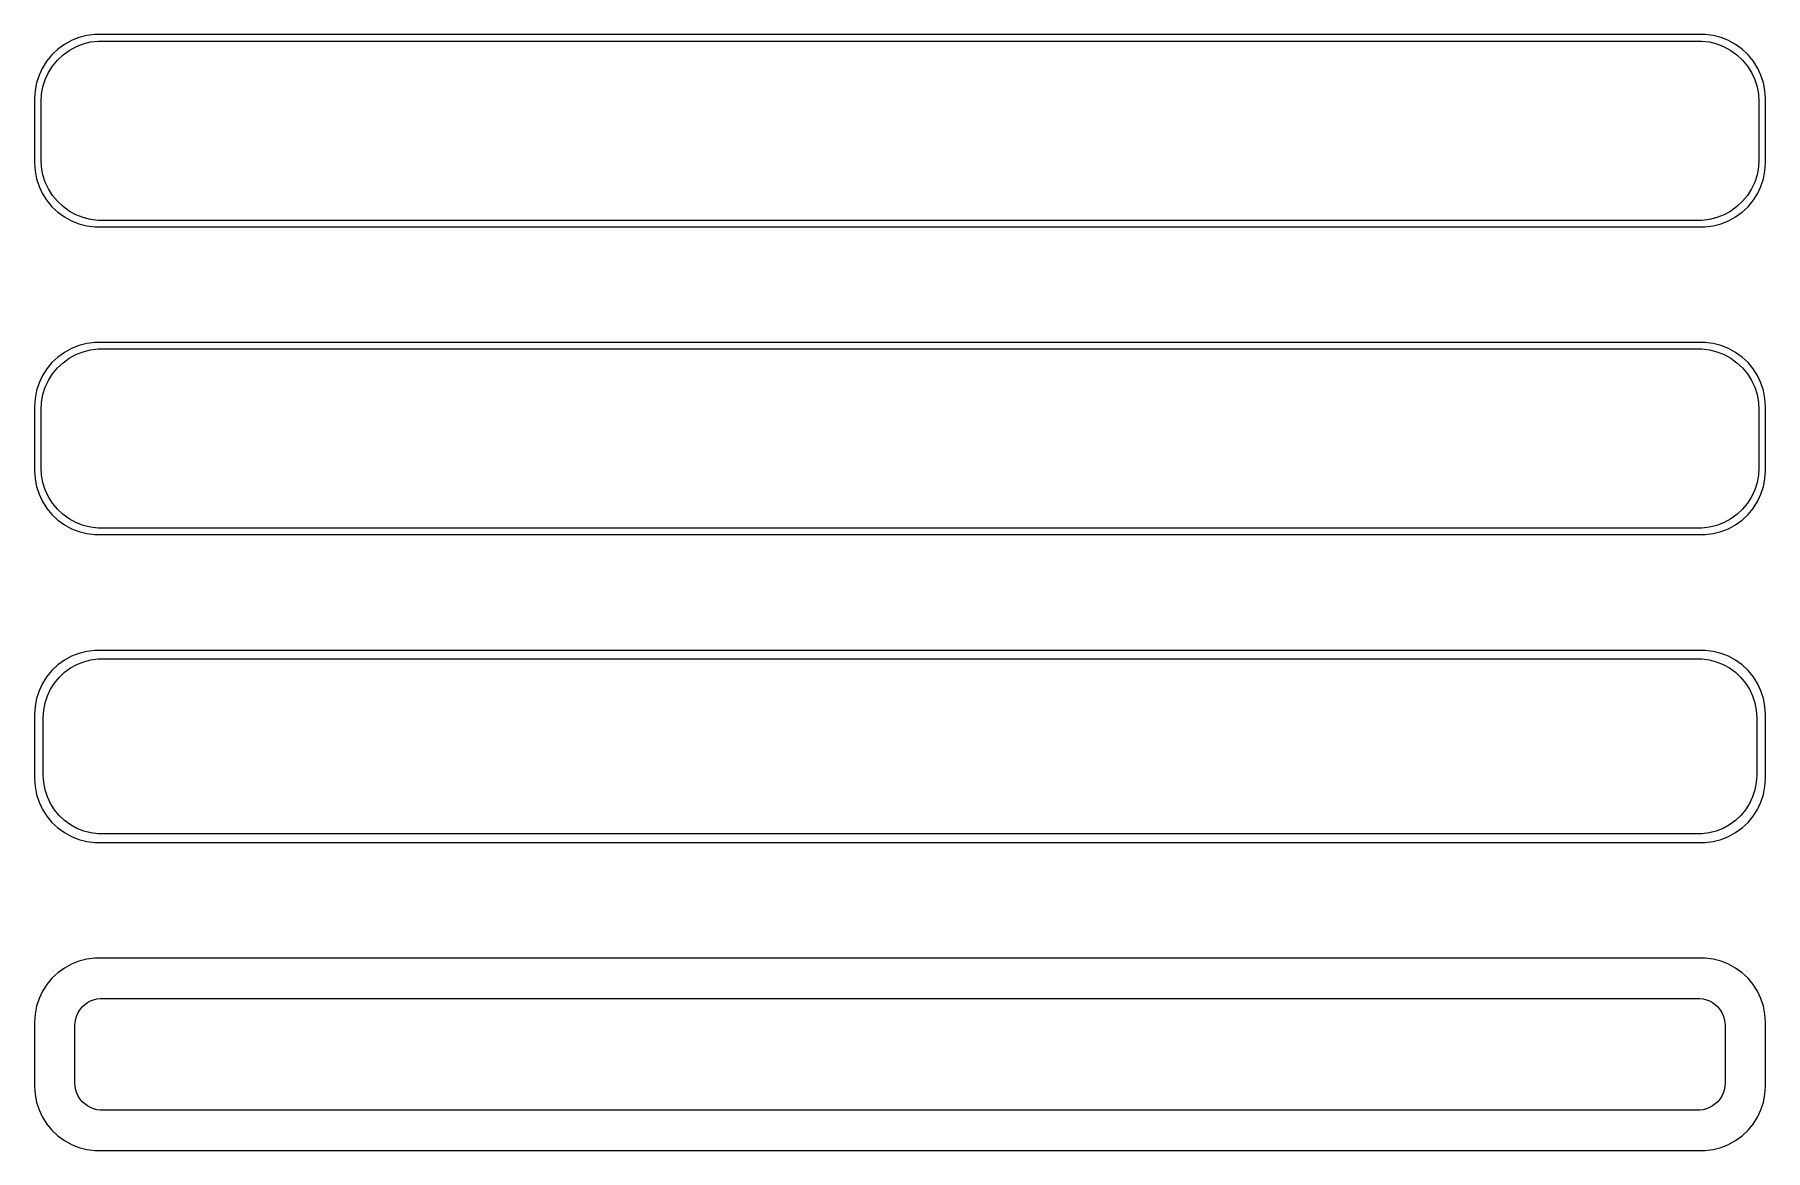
# Model space of a CAD drawing. Header units: metres. Extents: x -68 to 68, y 89 to 175.
import ezdxf

# ---------------------------------------------------------------- set-up
doc = ezdxf.new("R2010")
doc.units = ezdxf.units.M

msp = doc.modelspace()

# ---------------------------------------------------------------- linework, layer by layer
for p, q in [((-65.6871, 174.353), (-66.1448, 173.923)), ((-65.1791, 174.722), (-65.6871, 174.353)), ((-65.2778, 173.91), (-64.7952, 174.261)), ((-64.6289, 175.024), (-65.1791, 174.722)), ((-64.7952, 174.261), (-64.2724, 174.548)), ((-64.0451, 175.255), (-64.6289, 175.024)), ((-64.2724, 174.548), (-63.7178, 174.768)), ((-63.4369, 175.411), (-64.0451, 175.255)), ((-63.7178, 174.768), (-63.1401, 174.916)), ((-62.8139, 175.49), (-63.4369, 175.411)), ((-63.1401, 174.916), (-62.5482, 174.991)), ((62.8139, 175.49), (-62.8139, 175.49)), ((-62.5482, 174.991), (62.5482, 174.991)), ((62.5482, 174.991), (63.1401, 174.916)), ((63.4369, 175.411), (62.8139, 175.49)), ((63.1401, 174.916), (63.7178, 174.768)), ((64.0451, 175.255), (63.4369, 175.411)), ((63.7178, 174.768), (64.2724, 174.548)), ((64.6289, 175.024), (64.0451, 175.255)), ((64.2724, 174.548), (64.7952, 174.261)), ((65.1791, 174.722), (64.6289, 175.024)), ((64.7952, 174.261), (65.2778, 173.91)), ((65.6871, 174.353), (65.1791, 174.722)), ((66.1448, 173.923), (65.6871, 174.353)), ((-66.8815, 172.909), (-67.1489, 172.341)), ((-66.5451, 173.439), (-66.8815, 172.909)), ((-66.1448, 173.923), (-66.5451, 173.439)), ((-66.4125, 172.538), (-66.0928, 173.042)), ((-66.0928, 173.042), (-65.7126, 173.502)), ((-65.7126, 173.502), (-65.2778, 173.91)), ((65.2778, 173.91), (65.7126, 173.502)), ((65.7126, 173.502), (66.0928, 173.042)), ((66.0928, 173.042), (66.4125, 172.538)), ((66.5451, 173.439), (66.1448, 173.923)), ((66.8815, 172.909), (66.5451, 173.439)), ((67.1489, 172.341), (66.8815, 172.909)), ((-67.3429, 171.743), (-67.4606, 171.127)), ((-67.1489, 172.341), (-67.3429, 171.743)), ((-66.8508, 171.431), (-66.6664, 171.999)), ((-66.6664, 171.999), (-66.4125, 172.538)), ((66.4125, 172.538), (66.6664, 171.999)), ((66.6664, 171.999), (66.8508, 171.431)), ((67.3429, 171.743), (67.1489, 172.341)), ((67.4606, 171.127), (67.3429, 171.743)), ((-67.4606, 171.127), (-67.5, 170.5)), ((-67.5, 170.5), (-67.5, 165.5)), ((-67, 170.25), (-66.9625, 170.845)), ((-67, 165.75), (-67, 170.25)), ((-66.9625, 170.845), (-66.8508, 171.431)), ((66.8508, 171.431), (66.9625, 170.845)), ((66.9625, 170.845), (67, 170.25)), ((67, 170.25), (67, 165.75)), ((67.5, 170.5), (67.4606, 171.127)), ((67.5, 165.5), (67.5, 170.5)), ((-67.5, 165.5), (-67.4606, 164.873)), ((-67.4606, 164.873), (-67.3429, 164.257)), ((-66.9625, 165.155), (-67, 165.75)), ((-66.8508, 164.569), (-66.9625, 165.155)), ((66.9625, 165.155), (66.8508, 164.569)), ((67, 165.75), (66.9625, 165.155)), ((67.3429, 164.257), (67.4606, 164.873)), ((67.4606, 164.873), (67.5, 165.5)), ((-67.3429, 164.257), (-67.1489, 163.659)), ((-67.1489, 163.659), (-66.8815, 163.091)), ((-66.6664, 164.001), (-66.8508, 164.569)), ((-66.4125, 163.462), (-66.6664, 164.001)), ((-66.0928, 162.958), (-66.4125, 163.462)), ((66.4125, 163.462), (66.0928, 162.958)), ((66.6664, 164.001), (66.4125, 163.462)), ((66.8508, 164.569), (66.6664, 164.001)), ((66.8815, 163.091), (67.1489, 163.659)), ((67.1489, 163.659), (67.3429, 164.257)), ((-66.8815, 163.091), (-66.5451, 162.561)), ((-66.5451, 162.561), (-66.1448, 162.077)), ((-66.1448, 162.077), (-65.6871, 161.647)), ((-65.7126, 162.498), (-66.0928, 162.958)), ((-65.2778, 162.09), (-65.7126, 162.498)), ((-64.7952, 161.739), (-65.2778, 162.09)), ((65.2778, 162.09), (64.7952, 161.739)), ((65.7126, 162.498), (65.2778, 162.09)), ((65.6871, 161.647), (66.1448, 162.077)), ((66.0928, 162.958), (65.7126, 162.498)), ((66.1448, 162.077), (66.5451, 162.561)), ((66.5451, 162.561), (66.8815, 163.091)), ((-65.6871, 161.647), (-65.1791, 161.278)), ((-65.1791, 161.278), (-64.6289, 160.976)), ((-64.2724, 161.452), (-64.7952, 161.739)), ((-64.6289, 160.976), (-64.0451, 160.745)), ((-63.7178, 161.232), (-64.2724, 161.452)), ((-64.0451, 160.745), (-63.4369, 160.589)), ((-63.1401, 161.084), (-63.7178, 161.232)), ((-62.5482, 161.009), (-63.1401, 161.084)), ((62.5482, 161.009), (-62.5482, 161.009)), ((63.1401, 161.084), (62.5482, 161.009)), ((63.7178, 161.232), (63.1401, 161.084)), ((63.4369, 160.589), (64.0451, 160.745)), ((64.2724, 161.452), (63.7178, 161.232)), ((64.0451, 160.745), (64.6289, 160.976)), ((64.7952, 161.739), (64.2724, 161.452)), ((64.6289, 160.976), (65.1791, 161.278)), ((65.1791, 161.278), (65.6871, 161.647)), ((-63.4369, 160.589), (-62.8139, 160.51)), ((-62.8139, 160.51), (62.8139, 160.51)), ((62.8139, 160.51), (63.4369, 160.589)), ((-64.0451, 151.255), (-64.6289, 151.024)), ((-63.4369, 151.411), (-64.0451, 151.255)), ((-62.8139, 151.49), (-63.4369, 151.411)), ((62.8139, 151.49), (-62.8139, 151.49)), ((63.4369, 151.411), (62.8139, 151.49)), ((64.0451, 151.255), (63.4369, 151.411)), ((64.6289, 151.024), (64.0451, 151.255)), ((-66.1448, 149.923), (-66.5451, 149.439)), ((-65.6871, 150.353), (-66.1448, 149.923)), ((-65.7126, 149.502), (-65.2778, 149.91)), ((-65.1791, 150.722), (-65.6871, 150.353)), ((-65.2778, 149.91), (-64.7952, 150.261)), ((-64.6289, 151.024), (-65.1791, 150.722)), ((-64.7952, 150.261), (-64.2724, 150.548)), ((-64.2724, 150.548), (-63.7178, 150.768)), ((-63.7178, 150.768), (-63.1401, 150.916)), ((-63.1401, 150.916), (-62.5482, 150.991)), ((-62.5482, 150.991), (62.5482, 150.991)), ((62.5482, 150.991), (63.1401, 150.916)), ((63.1401, 150.916), (63.7178, 150.768)), ((63.7178, 150.768), (64.2724, 150.548)), ((64.2724, 150.548), (64.7952, 150.261)), ((65.1791, 150.722), (64.6289, 151.024)), ((64.7952, 150.261), (65.2778, 149.91)), ((65.6871, 150.353), (65.1791, 150.722)), ((65.2778, 149.91), (65.7126, 149.502)), ((66.1448, 149.923), (65.6871, 150.353)), ((66.5451, 149.439), (66.1448, 149.923)), ((-66.8815, 148.909), (-67.1489, 148.341)), ((-66.5451, 149.439), (-66.8815, 148.909)), ((-66.6664, 147.999), (-66.4125, 148.538)), ((-66.4125, 148.538), (-66.0928, 149.042)), ((-66.0928, 149.042), (-65.7126, 149.502)), ((65.7126, 149.502), (66.0928, 149.042)), ((66.0928, 149.042), (66.4125, 148.538)), ((66.4125, 148.538), (66.6664, 147.999)), ((66.8815, 148.909), (66.5451, 149.439)), ((67.1489, 148.341), (66.8815, 148.909)), ((-67.3429, 147.743), (-67.4606, 147.127)), ((-67.1489, 148.341), (-67.3429, 147.743)), ((-66.9625, 146.845), (-66.8508, 147.431)), ((-66.8508, 147.431), (-66.6664, 147.999)), ((66.6664, 147.999), (66.8508, 147.431)), ((66.8508, 147.431), (66.9625, 146.845)), ((67.3429, 147.743), (67.1489, 148.341)), ((67.4606, 147.127), (67.3429, 147.743)), ((-67.4606, 147.127), (-67.5, 146.5)), ((-67.5, 146.5), (-67.5, 141.5)), ((-67, 146.25), (-66.9625, 146.845)), ((-67, 141.75), (-67, 146.25)), ((66.9625, 146.845), (67, 146.25)), ((67, 146.25), (67, 141.75)), ((67.5, 146.5), (67.4606, 147.127)), ((67.5, 141.5), (67.5, 146.5)), ((-66.9625, 141.155), (-67, 141.75)), ((67, 141.75), (66.9625, 141.155)), ((-67.5, 141.5), (-67.4606, 140.873)), ((-67.4606, 140.873), (-67.3429, 140.257)), ((-66.8508, 140.569), (-66.9625, 141.155)), ((-66.6664, 140.001), (-66.8508, 140.569)), ((66.8508, 140.569), (66.6664, 140.001)), ((66.9625, 141.155), (66.8508, 140.569)), ((67.3429, 140.257), (67.4606, 140.873)), ((67.4606, 140.873), (67.5, 141.5)), ((-67.3429, 140.257), (-67.1489, 139.659)), ((-67.1489, 139.659), (-66.8815, 139.091)), ((-66.8815, 139.091), (-66.5451, 138.561)), ((-66.4125, 139.462), (-66.6664, 140.001)), ((-66.0928, 138.958), (-66.4125, 139.462)), ((66.4125, 139.462), (66.0928, 138.958)), ((66.6664, 140.001), (66.4125, 139.462)), ((66.5451, 138.561), (66.8815, 139.091)), ((66.8815, 139.091), (67.1489, 139.659)), ((67.1489, 139.659), (67.3429, 140.257)), ((-66.5451, 138.561), (-66.1448, 138.077)), ((-66.1448, 138.077), (-65.6871, 137.647)), ((-65.7126, 138.498), (-66.0928, 138.958)), ((-65.2778, 138.09), (-65.7126, 138.498)), ((-64.7952, 137.739), (-65.2778, 138.09)), ((-64.2724, 137.452), (-64.7952, 137.739)), ((64.7952, 137.739), (64.2724, 137.452)), ((65.2778, 138.09), (64.7952, 137.739)), ((65.7126, 138.498), (65.2778, 138.09)), ((65.6871, 137.647), (66.1448, 138.077)), ((66.0928, 138.958), (65.7126, 138.498)), ((66.1448, 138.077), (66.5451, 138.561)), ((-65.6871, 137.647), (-65.1791, 137.278)), ((-65.1791, 137.278), (-64.6289, 136.976)), ((-64.6289, 136.976), (-64.0451, 136.745)), ((-63.7178, 137.232), (-64.2724, 137.452)), ((-64.0451, 136.745), (-63.4369, 136.589)), ((-63.1401, 137.084), (-63.7178, 137.232)), ((-63.4369, 136.589), (-62.8139, 136.51)), ((-62.5482, 137.009), (-63.1401, 137.084)), ((-62.8139, 136.51), (62.8139, 136.51)), ((62.5482, 137.009), (-62.5482, 137.009)), ((63.1401, 137.084), (62.5482, 137.009)), ((62.8139, 136.51), (63.4369, 136.589)), ((63.7178, 137.232), (63.1401, 137.084)), ((63.4369, 136.589), (64.0451, 136.745)), ((64.2724, 137.452), (63.7178, 137.232)), ((64.0451, 136.745), (64.6289, 136.976)), ((64.6289, 136.976), (65.1791, 137.278)), ((65.1791, 137.278), (65.6871, 137.647)), ((-64.6289, 127.024), (-65.1791, 126.722)), ((-64.0451, 127.255), (-64.6289, 127.024)), ((-63.4369, 127.411), (-64.0451, 127.255)), ((-62.8139, 127.49), (-63.4369, 127.411)), ((62.8139, 127.49), (-62.8139, 127.49)), ((63.4369, 127.411), (62.8139, 127.49)), ((64.0451, 127.255), (63.4369, 127.411)), ((64.6289, 127.024), (64.0451, 127.255)), ((65.1791, 126.722), (64.6289, 127.024)), ((-66.1448, 125.923), (-66.5451, 125.439)), ((-65.6871, 126.353), (-66.1448, 125.923)), ((-65.1791, 126.722), (-65.6871, 126.353)), ((-65.5875, 125.384), (-65.1684, 125.778)), ((-65.1684, 125.778), (-64.7032, 126.116)), ((-64.7032, 126.116), (-64.1994, 126.393)), ((-64.1994, 126.393), (-63.6648, 126.604)), ((-63.6648, 126.604), (-63.1079, 126.747)), ((-63.1079, 126.747), (-62.5375, 126.819)), ((-62.5375, 126.819), (62.5375, 126.819)), ((62.5375, 126.819), (63.1079, 126.747)), ((63.1079, 126.747), (63.6648, 126.604)), ((63.6648, 126.604), (64.1994, 126.393)), ((64.1994, 126.393), (64.7032, 126.116)), ((64.7032, 126.116), (65.1684, 125.778)), ((65.1684, 125.778), (65.5875, 125.384)), ((65.6871, 126.353), (65.1791, 126.722)), ((66.1448, 125.923), (65.6871, 126.353)), ((66.5451, 125.439), (66.1448, 125.923)), ((-67.1489, 124.341), (-67.3429, 123.743)), ((-66.8815, 124.909), (-67.1489, 124.341)), ((-66.5451, 125.439), (-66.8815, 124.909)), ((-66.5069, 123.935), (-66.2621, 124.456)), ((-66.2621, 124.456), (-65.954, 124.941)), ((-65.954, 124.941), (-65.5875, 125.384)), ((65.5875, 125.384), (65.954, 124.941)), ((65.954, 124.941), (66.2621, 124.456)), ((66.2621, 124.456), (66.5069, 123.935)), ((66.8815, 124.909), (66.5451, 125.439)), ((67.1489, 124.341), (66.8815, 124.909)), ((67.3429, 123.743), (67.1489, 124.341)), ((-67.4606, 123.127), (-67.5, 122.5)), ((-67.3429, 123.743), (-67.4606, 123.127)), ((-66.7923, 122.824), (-66.6846, 123.389)), ((-66.6846, 123.389), (-66.5069, 123.935)), ((66.5069, 123.935), (66.6846, 123.389)), ((66.6846, 123.389), (66.7923, 122.824)), ((67.4606, 123.127), (67.3429, 123.743)), ((67.5, 122.5), (67.4606, 123.127)), ((-67.5, 122.5), (-67.5, 117.5)), ((-66.8284, 122.25), (-66.7923, 122.824)), ((-66.8284, 117.75), (-66.8284, 122.25)), ((66.7923, 122.824), (66.8284, 122.25)), ((66.8284, 122.25), (66.8284, 117.75)), ((67.5, 117.5), (67.5, 122.5)), ((-67.5, 117.5), (-67.4606, 116.873)), ((-66.7923, 117.176), (-66.8284, 117.75)), ((66.8284, 117.75), (66.7923, 117.176)), ((67.4606, 116.873), (67.5, 117.5)), ((-67.4606, 116.873), (-67.3429, 116.257)), ((-67.3429, 116.257), (-67.1489, 115.659)), ((-66.6846, 116.611), (-66.7923, 117.176)), ((-66.5069, 116.065), (-66.6846, 116.611)), ((66.6846, 116.611), (66.5069, 116.065)), ((66.7923, 117.176), (66.6846, 116.611)), ((67.1489, 115.659), (67.3429, 116.257)), ((67.3429, 116.257), (67.4606, 116.873)), ((-67.1489, 115.659), (-66.8815, 115.091)), ((-66.8815, 115.091), (-66.5451, 114.561)), ((-66.2621, 115.544), (-66.5069, 116.065)), ((-65.954, 115.059), (-66.2621, 115.544)), ((-65.5875, 114.616), (-65.954, 115.059)), ((65.954, 115.059), (65.5875, 114.616)), ((66.2621, 115.544), (65.954, 115.059)), ((66.5069, 116.065), (66.2621, 115.544)), ((66.5451, 114.561), (66.8815, 115.091)), ((66.8815, 115.091), (67.1489, 115.659)), ((-66.5451, 114.561), (-66.1448, 114.077)), ((-66.1448, 114.077), (-65.6871, 113.647)), ((-65.6871, 113.647), (-65.1791, 113.278)), ((-65.1684, 114.222), (-65.5875, 114.616)), ((-64.7032, 113.884), (-65.1684, 114.222)), ((-64.1994, 113.607), (-64.7032, 113.884)), ((-63.6648, 113.396), (-64.1994, 113.607)), ((64.1994, 113.607), (63.6648, 113.396)), ((64.7032, 113.884), (64.1994, 113.607)), ((65.1684, 114.222), (64.7032, 113.884)), ((65.5875, 114.616), (65.1684, 114.222)), ((65.1791, 113.278), (65.6871, 113.647)), ((65.6871, 113.647), (66.1448, 114.077)), ((66.1448, 114.077), (66.5451, 114.561)), ((-65.1791, 113.278), (-64.6289, 112.976)), ((-64.6289, 112.976), (-64.0451, 112.745)), ((-64.0451, 112.745), (-63.4369, 112.589)), ((-63.1079, 113.253), (-63.6648, 113.396)), ((-63.4369, 112.589), (-62.8139, 112.51)), ((-62.5375, 113.181), (-63.1079, 113.253)), ((-62.8139, 112.51), (62.8139, 112.51)), ((62.5375, 113.181), (-62.5375, 113.181)), ((63.1079, 113.253), (62.5375, 113.181)), ((62.8139, 112.51), (63.4369, 112.589)), ((63.6648, 113.396), (63.1079, 113.253)), ((63.4369, 112.589), (64.0451, 112.745)), ((64.0451, 112.745), (64.6289, 112.976)), ((64.6289, 112.976), (65.1791, 113.278)), ((-65.1791, 102.722), (-65.6871, 102.353)), ((-64.6289, 103.024), (-65.1791, 102.722)), ((-64.0451, 103.255), (-64.6289, 103.024)), ((-63.4369, 103.411), (-64.0451, 103.255)), ((-62.8139, 103.49), (-63.4369, 103.411)), ((62.8139, 103.49), (-62.8139, 103.49)), ((63.4369, 103.411), (62.8139, 103.49)), ((64.0451, 103.255), (63.4369, 103.411)), ((64.6289, 103.024), (64.0451, 103.255)), ((65.1791, 102.722), (64.6289, 103.024)), ((65.6871, 102.353), (65.1791, 102.722)), ((-66.5451, 101.439), (-66.8815, 100.909)), ((-66.1448, 101.923), (-66.5451, 101.439)), ((-65.6871, 102.353), (-66.1448, 101.923)), ((66.1448, 101.923), (65.6871, 102.353)), ((66.5451, 101.439), (66.1448, 101.923)), ((66.8815, 100.909), (66.5451, 101.439)), ((-67.1489, 100.341), (-67.3429, 99.7434)), ((-66.8815, 100.909), (-67.1489, 100.341)), ((-63.5947, 99.8755), (-63.3804, 100.031)), ((-63.3804, 100.031), (-63.1482, 100.159)), ((-63.1482, 100.159), (-62.9019, 100.256)), ((-62.9019, 100.256), (-62.6453, 100.322)), ((-62.6453, 100.322), (-62.3825, 100.355)), ((-62.3825, 100.355), (62.3825, 100.355)), ((62.3825, 100.355), (62.6453, 100.322)), ((62.6453, 100.322), (62.9019, 100.256)), ((62.9019, 100.256), (63.1482, 100.159)), ((63.1482, 100.159), (63.3804, 100.031)), ((63.3804, 100.031), (63.5947, 99.8755)), ((67.1489, 100.341), (66.8815, 100.909)), ((67.3429, 99.7434), (67.1489, 100.341)), ((-67.4606, 99.1267), (-67.5, 98.5)), ((-67.3429, 99.7434), (-67.4606, 99.1267)), ((-64.343, 98.5144), (-64.2934, 98.7746)), ((-64.2934, 98.7746), (-64.2115, 99.0266)), ((-64.2115, 99.0266), (-64.0987, 99.2663)), ((-64.0987, 99.2663), (-63.9567, 99.49)), ((-63.9567, 99.49), (-63.7879, 99.6941)), ((-63.7879, 99.6941), (-63.5947, 99.8755)), ((63.5947, 99.8755), (63.7879, 99.6941)), ((63.7879, 99.6941), (63.9567, 99.49)), ((63.9567, 99.49), (64.0987, 99.2663)), ((64.0987, 99.2663), (64.2115, 99.0266)), ((64.2115, 99.0266), (64.2934, 98.7746)), ((64.2934, 98.7746), (64.343, 98.5144)), ((67.4606, 99.1267), (67.3429, 99.7434)), ((67.5, 98.5), (67.4606, 99.1267)), ((-67.5, 98.5), (-67.5, 93.5)), ((-64.3596, 98.25), (-64.343, 98.5144)), ((-64.3596, 93.75), (-64.3596, 98.25)), ((64.343, 98.5144), (64.3596, 98.25)), ((64.3596, 98.25), (64.3596, 93.75)), ((67.5, 93.5), (67.5, 98.5)), ((-67.5, 93.5), (-67.4606, 92.8733)), ((-64.343, 93.4856), (-64.3596, 93.75)), ((-64.2934, 93.2254), (-64.343, 93.4856)), ((-64.2115, 92.9734), (-64.2934, 93.2254)), ((64.2934, 93.2254), (64.2115, 92.9734)), ((64.343, 93.4856), (64.2934, 93.2254)), ((64.3596, 93.75), (64.343, 93.4856)), ((67.4606, 92.8733), (67.5, 93.5)), ((-67.4606, 92.8733), (-67.3429, 92.2566)), ((-67.3429, 92.2566), (-67.1489, 91.6594)), ((-64.0987, 92.7337), (-64.2115, 92.9734)), ((-63.9567, 92.51), (-64.0987, 92.7337)), ((-63.7879, 92.3059), (-63.9567, 92.51)), ((-63.5947, 92.1245), (-63.7879, 92.3059)), ((-63.3804, 91.9688), (-63.5947, 92.1245)), ((-63.1482, 91.8412), (-63.3804, 91.9688)), ((-62.9019, 91.7436), (-63.1482, 91.8412)), ((63.1482, 91.8412), (62.9019, 91.7436)), ((63.3804, 91.9688), (63.1482, 91.8412)), ((63.5947, 92.1245), (63.3804, 91.9688)), ((63.7879, 92.3059), (63.5947, 92.1245)), ((63.9567, 92.51), (63.7879, 92.3059)), ((64.0987, 92.7337), (63.9567, 92.51)), ((64.2115, 92.9734), (64.0987, 92.7337)), ((67.1489, 91.6594), (67.3429, 92.2566)), ((67.3429, 92.2566), (67.4606, 92.8733)), ((-67.1489, 91.6594), (-66.8815, 91.0912)), ((-66.8815, 91.0912), (-66.5451, 90.5611)), ((-66.5451, 90.5611), (-66.1448, 90.0773)), ((-62.6453, 91.6777), (-62.9019, 91.7436)), ((-62.3825, 91.6445), (-62.6453, 91.6777)), ((62.3825, 91.6445), (-62.3825, 91.6445)), ((62.6453, 91.6777), (62.3825, 91.6445)), ((62.9019, 91.7436), (62.6453, 91.6777)), ((66.1448, 90.0773), (66.5451, 90.5611)), ((66.5451, 90.5611), (66.8815, 91.0912)), ((66.8815, 91.0912), (67.1489, 91.6594)), ((-66.1448, 90.0773), (-65.6871, 89.6474)), ((-65.6871, 89.6474), (-65.1791, 89.2784)), ((-65.1791, 89.2784), (-64.6289, 88.9759)), ((64.6289, 88.9759), (65.1791, 89.2784)), ((65.1791, 89.2784), (65.6871, 89.6474)), ((65.6871, 89.6474), (66.1448, 90.0773)), ((-64.6289, 88.9759), (-64.0451, 88.7447)), ((-64.0451, 88.7447), (-63.4369, 88.5886)), ((-63.4369, 88.5886), (-62.8139, 88.5099)), ((-62.8139, 88.5099), (62.8139, 88.5099)), ((62.8139, 88.5099), (63.4369, 88.5886)), ((63.4369, 88.5886), (64.0451, 88.7447)), ((64.0451, 88.7447), (64.6289, 88.9759))]:
    msp.add_line(p, q)

doc.saveas('drawing.dxf')
